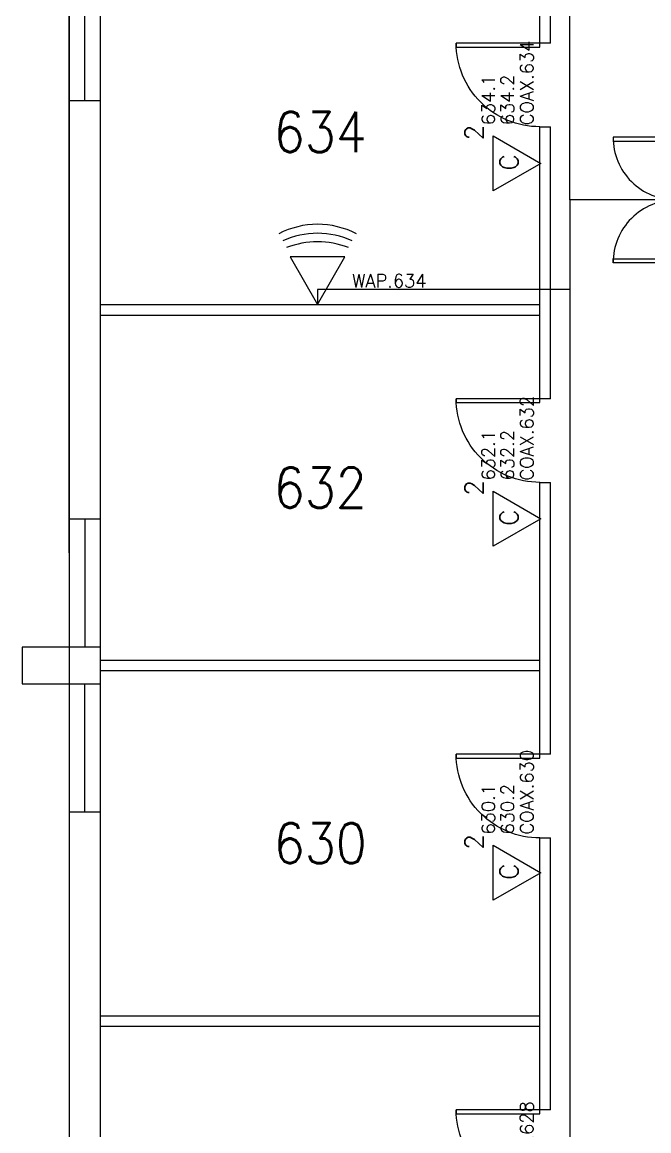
# Model space of a CAD drawing. Header units: inches. Extents: x -460 to 10305, y -938 to 5356.
# Drawn here: x 7793.4 to 8033.1, y 2279.1 to 2703.1 of the extents above; entities that cross this region are included whole.
import ezdxf
from ezdxf.enums import TextEntityAlignment as Align

# ---------------------------------------------------------------- set-up
doc = ezdxf.new("R2010")
doc.units = ezdxf.units.IN
doc.header["$MEASUREMENT"] = 0
doc.set_wipeout_variables(frame=1)
for name, color, linetype in [('01-0263-06-DWG-BFP-ARCH$0$SP-DOORS', 5, 'Continuous'), ('01-0263-06-DWG-BFP-ARCH$0$SP-GROSS', 30, 'Continuous'), ('01-0263-06-DWG-BFP-ARCH$0$SP-RMNO', 7, 'Continuous'), ('01-0263-06-DWG-BFP-ARCH$0$SP-ROOM', 7, 'Continuous'), ('01-0263-06-DWG-BFP-ARCH$0$SP-WALL', 7, 'Continuous'), ('01-0263-06-DWG-BFP-ARCH$0$SP-WINDOWS', 6, 'Continuous'), ('T-Comm-E', 1, 'Continuous'), ('T-Comm-E-Wireless', 1, 'Continuous'), ('T-Comm-Path', 40, 'Continuous')]:
    doc.layers.add(name, color=color, linetype=linetype)
doc.layers.get('01-0263-06-DWG-BFP-ARCH$0$SP-ROOM').off()
doc.styles.add('01-0263-06-DWG-BFP-ARCH$0$ROMANS', font='ROMANS.shx', dxfattribs={"width": 0.9})
doc.styles.add('3-32', font='SIMPLEX.shx', dxfattribs={"height": 9})

# ---------------------------------------------------------------- blocks, each defined once
blk = doc.blocks.new('01-0263-06-DWG-BFP-ARCH$0$DOR00')
at = {"color": 0}
for p, q in [((0, 1), (0, 0)), ((1, 0), (1, 1))]:
    blk.add_line(p, q, dxfattribs=at)
blk = doc.blocks.new('01-0263-06-DWG-BFP-ARCH$0$DOR01')
at = {"color": 0}
for p, q in [((1, 1), (0, 1)), ((0, 1), (0, 0)), ((1, 0), (1, 1)), ((0, 0), (1, 0))]:
    blk.add_line(p, q, dxfattribs=at)
blk = doc.blocks.new('01-0263-06-DWG-BFP-ARCH$0$FMGRM1')
at = {"style": '01-0263-06-DWG-BFP-ARCH$0$ROMANS', "width": 0.9}
for tag, p in [('RMAREA', (0, -0.2836)), ('DATA1', (0, -0.443)), ('DATA2', (0, -0.6024)), ('DATA3', (0, -0.7618)), ('DATA4', (0, -0.9213)), ('DATA5', (0, -1.0807))]:
    blk.add_attdef(tag, text='', height=0.1172, dxfattribs=at).set_placement(p, align=Align.CENTER)
at = {"linetype": 'Continuous'}
blk.add_wipeout([(-0.375, -0.125), (0.375, -0.125), (0.375, 0.125), (-0.375, 0.125)], dxfattribs=at)
at = {"layer": '01-0263-06-DWG-BFP-ARCH$0$SP-RMNO', "style": '01-0263-06-DWG-BFP-ARCH$0$ROMANS', "width": 0.9}
blk.add_attdef('RMNUMB', text='', height=0.16, dxfattribs=at).set_placement((0, 0), align=Align.MIDDLE)
blk = doc.blocks.new('01-0263-06-DWG-BFP-ARCH', base_point=(1295.16, 1353.43))
at = {"layer": '01-0263-06-DWG-BFP-ARCH$0$SP-DOORS'}
for points in [[(1475.16, 2067.43, -0.414214), (1443.16, 2099.43, -0.414214)], [(1503.16, 2063.43, 0.414214), (1527.16, 2039.43, 0.414214), (1503.16, 2015.43, 0.414214)], [(1475.16, 1931.43, -0.414214), (1443.16, 1963.43, -0.414214)], [(1475.16, 1795.43, -0.414214), (1443.16, 1827.43, -0.414214)], [(1475.16, 1659.43, -0.414214), (1443.16, 1691.43, -0.414214)]]:
    blk.add_lwpolyline(points, format="xyb", dxfattribs=at)
at = {"layer": '01-0263-06-DWG-BFP-ARCH$0$SP-GROSS'}
blk.add_lwpolyline([(1995.16, 2641.43), (1295.16, 2641.43), (1295.15, 1353.42), (1995.16, 1353.43), (1995.16, 1353.43), (1995.16, 2641.43)], close=True, dxfattribs=at)
at = {"layer": '01-0263-06-DWG-BFP-ARCH$0$SP-WALL'}
for p, q in [((1475.16, 2099.43), (1475.16, 2203.43)), ((1479.16, 2099.43), (1479.16, 2203.43)), ((1295.16, 2077.43), (1307.16, 2077.43)), ((1475.16, 1963.43), (1475.16, 2067.43)), ((1479.16, 1963.43), (1479.16, 2067.43)), ((1307.16, 1999.43), (1475.16, 1999.43)), ((1307.16, 1995.43), (1475.16, 1995.43)), ((1475.16, 1827.43), (1475.16, 1931.43)), ((1479.16, 1827.43), (1479.16, 1931.43)), ((1295.16, 1917.43), (1307.16, 1917.43)), ((1295.16, 1904.43), (1295.16, 1353.43)), ((1307.16, 1365.43), (1307.16, 1904.43)), ((1307.16, 1868.43), (1277.16, 1868.43)), ((1277.16, 1868.43), (1277.16, 1854.43)), ((1295.16, 1868.43), (1295.16, 1854.43)), ((1307.16, 1863.43), (1475.16, 1863.43)), ((1307.16, 1859.43), (1475.16, 1859.43)), ((1277.16, 1854.43), (1307.16, 1854.43)), ((1295.16, 1805.43), (1307.16, 1805.43)), ((1475.16, 1727.43), (1475.16, 1795.43)), ((1479.16, 1691.43), (1479.16, 1795.43)), ((1307.16, 1727.43), (1475.16, 1727.43)), ((1475.16, 1691.43), (1475.16, 1727.43)), ((1307.16, 1723.43), (1475.16, 1723.43))]:
    blk.add_line(p, q, dxfattribs=at)
for points in [[(1295.16, 1904.43), (1295.16, 2411.43), (1295.16, 2641.43)], [(1307.16, 1904.43), (1307.16, 2411.43), (1307.16, 2629.43)]]:
    blk.add_lwpolyline(points, dxfattribs=at)
at = {"layer": '01-0263-06-DWG-BFP-ARCH$0$SP-WINDOWS'}
for p, q in [((1301.16, 2077.43), (1301.16, 2126.43)), ((1301.16, 1917.43), (1301.16, 1868.43)), ((1301.16, 1805.43), (1301.16, 1854.43))]:
    blk.add_line(p, q, dxfattribs=at)
at = {"layer": '01-0263-06-DWG-BFP-ARCH$0$SP-DOORS', "rotation": 180}
for p, xscale, yscale, zscale in [((1475.16, 2099.43), 32, 1.5, 32), ((1527.16, 2063.43), 24, 1.5, 24), ((1527.16, 2015.43), 24, -1.5, 24), ((1475.16, 1963.43), 32, 1.5, 32), ((1475.16, 1827.43), 32, 1.5, 32), ((1475.16, 1691.43), 32, 1.5, 32)]:
    blk.add_blockref('01-0263-06-DWG-BFP-ARCH$0$DOR01', p, dxfattribs=dict(at, xscale=xscale, yscale=yscale, zscale=zscale))
at = {"layer": '01-0263-06-DWG-BFP-ARCH$0$SP-WALL', "xscale": 32, "yscale": 4, "zscale": 32, "rotation": 270}
for p in [(1475.16, 2099.43), (1475.16, 1963.43), (1475.16, 1827.43), (1475.16, 1691.43)]:
    blk.add_blockref('01-0263-06-DWG-BFP-ARCH$0$DOR00', p, dxfattribs=at)
at = {"layer": '01-0263-06-DWG-BFP-ARCH$0$SP-ROOM'}
ref = blk.add_blockref('01-0263-06-DWG-BFP-ARCH$0$FMGRM1', (1391.16, 2065.43), dxfattribs=dict(at, xscale=96, yscale=96, zscale=96))
ref.add_attrib('RMNUMB', '634', dxfattribs={"layer": '01-0263-06-DWG-BFP-ARCH$0$SP-RMNO', "height": 15.36, "style": '01-0263-06-DWG-BFP-ARCH$0$ROMANS', "width": 0.9}).set_placement((1391.16, 2065.43), align=Align.MIDDLE)
ref = blk.add_blockref('01-0263-06-DWG-BFP-ARCH$0$FMGRM1', (1391.16, 1929.43), dxfattribs=dict(at, xscale=96, yscale=96, zscale=96))
ref.add_attrib('RMNUMB', '632', dxfattribs={"layer": '01-0263-06-DWG-BFP-ARCH$0$SP-RMNO', "height": 15.36, "style": '01-0263-06-DWG-BFP-ARCH$0$ROMANS', "width": 0.9}).set_placement((1391.16, 1929.43), align=Align.MIDDLE)
ref = blk.add_blockref('01-0263-06-DWG-BFP-ARCH$0$FMGRM1', (1391.16, 1793.43), dxfattribs=dict(at, xscale=96, yscale=96, zscale=96))
ref.add_attrib('RMNUMB', '630', dxfattribs={"layer": '01-0263-06-DWG-BFP-ARCH$0$SP-RMNO', "height": 15.36, "style": '01-0263-06-DWG-BFP-ARCH$0$ROMANS', "width": 0.9}).set_placement((1391.16, 1793.43), align=Align.MIDDLE)
blk = doc.blocks.new('WIRELESS')
for p, q in [((10.5, 18.19), (-10.5, 18.19)), ((-10.5, 18.19), (0, 0)), ((0, 0), (10.5, 18.19))]:
    blk.add_line(p, q)
for centre, start, end in [((0, -1.44), 62.4297, 117.5703), ((0, -4.89), 65.5205, 114.4795), ((0, -8.1), 68.4095, 111.5905)]:
    blk.add_arc(centre, 32.08, start, end)
at = {"style": '3-32', "flags": 1}
for tag, p in [('RM_NUMBER', (50.85, 153.68)), ('UTP_CATEGORY', (50.85, 140.31)), ('QUANTITY_UTP', (50.85, 127.18)), ('WIRELESS_OUTLET_LOCATION', (50.85, 114.16)), ('TELECOMM_ROOM', (50.85, 100.31)), ('QTY_COAX', (50.33, 74.2)), ('POS_2', (166.1, 63.3)), ('POS_3', (166.1, 55.3)), ('POS_4', (166.1, 46.8)), ('POS_5', (166.1, 38.67)), ('POS_6', (166.1, 30.05))]:
    blk.add_attdef(tag, p, '', height=5, dxfattribs=at)
at = {"flags": 1}
for tag, p in [('SERIAL_NUMBER', (51.84, 50.25)), ('MAC_ADDRESS', (51.84, 26.25)), ('ELEVATION', (51.84, 2.25)), ('WO_NUMBER', (53.96, -25.57))]:
    blk.add_attdef(tag, text='', height=5, dxfattribs=at).set_placement(p, align=Align.BOTTOM_LEFT)
at = {"style": '3-32'}
blk.add_attdef('POS_1', (13.17, 6.52), '', height=5, dxfattribs=at)
blk = doc.blocks.new('VOICE(1)DATA(1)COAX(1)')
for p, q in [((0, 0), (-10.5, 18.19)), ((-10.5, 18.19), (10.5, 18.19)), ((10.5, 18.19), (0, 0))]:
    blk.add_line(p, q)
at = {"char_height": 7, "attachment_point": 1, "style": '3-32'}
for s, insert, width in [('2', (8.78, 29.02), 11.7808), ('C', (-2.75, 15.62), 12.7033)]:
    blk.add_mtext(s, dxfattribs=dict(at, insert=insert, width=width))
at = {"style": '3-32', "flags": 1}
for tag, p in [('RM_NUMBER', (92.08, 138.94)), ('UTP_CATEGORY', (92.08, 125.57)), ('QUANTITY_UTP', (92.08, 112.44)), ('WIRELESS_OUTLET_LOCATION', (92.08, 99.43)), ('TELECOMM_ROOM', (92.08, 85.57)), ('QTY_COAX', (91.33, 59.47)), ('POS_4', (202.73, 34.3)), ('POS_5', (202.73, 26.05)), ('POS_6', (202.73, 17.55))]:
    blk.add_attdef(tag, p, '', height=5, dxfattribs=at)
at = {"flags": 1}
blk.add_attdef('WO_NUMBER', text='', height=5, dxfattribs=at).set_placement((90.2, 43.13), align=Align.BOTTOM_LEFT)
at = {"style": '3-32'}
for tag, p in [('POS_1', (14.63, 17.54)), ('POS_2', (14.64, 10.22)), ('POS_3', (14.62, 2.8))]:
    blk.add_attdef(tag, p, '', height=5, dxfattribs=at)

msp = doc.modelspace()

# ---------------------------------------------------------------- block references
msp.add_blockref('01-0263-06-DWG-BFP-ARCH', (7811.4, 1949.11))

# ---------------------------------------------------------------- next in the draw order: linework, layer by layer
at = {"layer": 'T-Comm-Path'}
for points in [[(8047.5, 2635.17), (8002.89, 2635.17), (8002.89, 3049.17), (8318.99, 3049.17), (8318.99, 2965.23), (8312.65, 2965.23)], [(8047.5, 2635.17), (8002.89, 2635.17), (8002.89, 2967.33), (8009.04, 2967.33)], [(8047.5, 2635.17), (8002.89, 2635.17), (8002.89, 2600.88), (7906.36, 2600.88), (7906.36, 2595.17)], [(8047.5, 2635.17), (8002.89, 2635.17), (8002.89, 2198.96), (8009.89, 2198.96)]]:
    msp.add_lwpolyline(points, dxfattribs=at)

# ---------------------------------------------------------------- next in the draw order: block references
at = {"layer": 'T-Comm-E', "rotation": 90}
for p, values in [((7991.72, 2649.09), {'POS_1': '634.1', 'POS_2': '634.2', 'POS_3': 'COAX.634'}), ((7991.72, 2513.21), {'POS_1': '632.1', 'POS_2': '632.2', 'POS_3': 'COAX.632'}), ((7991.72, 2377.81), {'POS_1': '630.1', 'POS_2': '630.2', 'POS_3': 'COAX.630'}), ((7991.72, 2243.43), {'POS_1': '628.1', 'POS_2': '628.2', 'POS_3': 'COAX.628'})]:
    msp.add_blockref('VOICE(1)DATA(1)COAX(1)', p, dxfattribs=at).add_auto_attribs(values)
at = {"layer": 'T-Comm-E-Wireless'}
msp.add_blockref('WIRELESS', (7906.36, 2595.17), dxfattribs=at).add_auto_attribs({'POS_1': 'WAP.634'})

doc.saveas('drawing.dxf')
